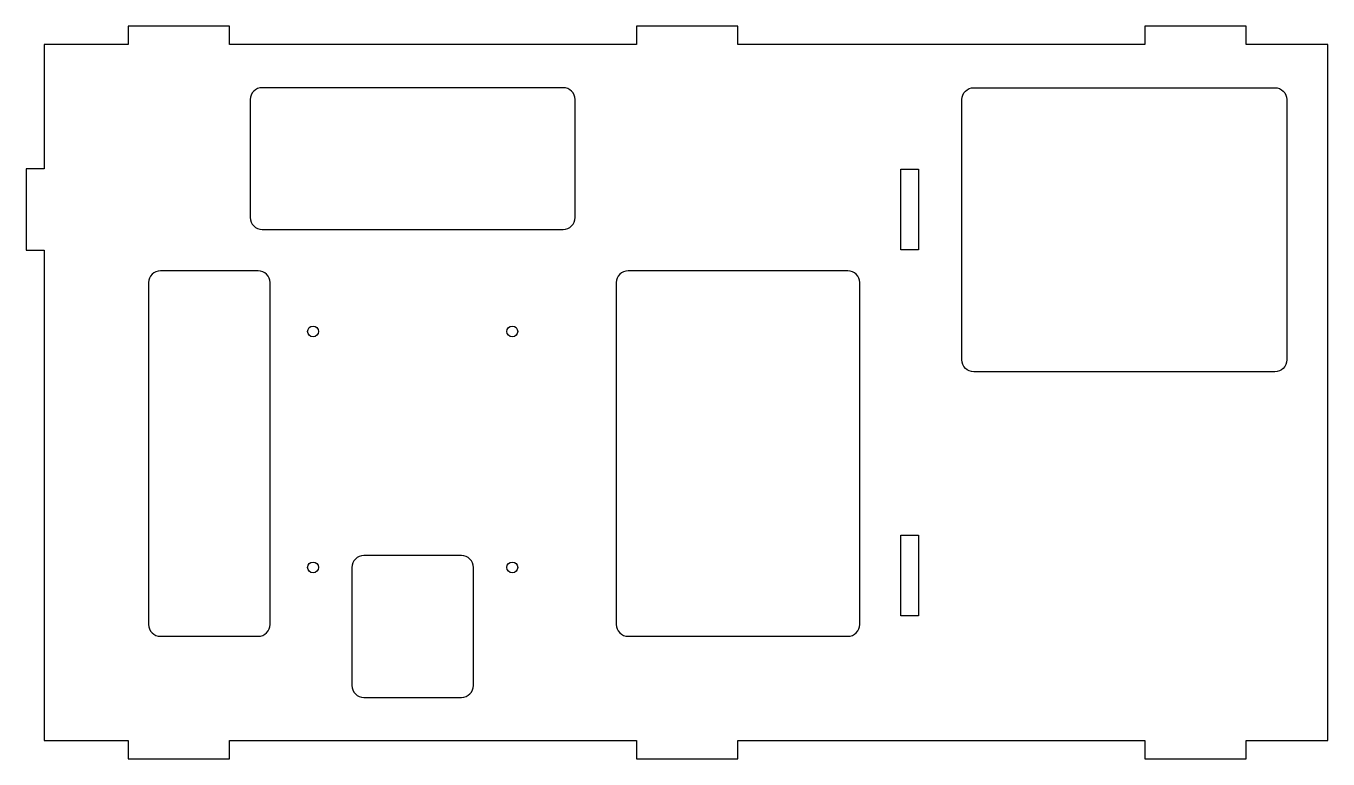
# Model space of a CAD drawing. Header units: millimetres. Extents: x -160 to 160, y -90 to 90.
import ezdxf

# ---------------------------------------------------------------- set-up
doc = ezdxf.new("R2010")
doc.units = ezdxf.units.MM
doc.layers.add('CUTOUTS', color=1, linetype='CONTINUOUS')
doc.layers.add('PERIMETER', color=5, linetype='CONTINUOUS')

msp = doc.modelspace()

# ---------------------------------------------------------------- linework, layer by layer
at = {"layer": 'CUTOUTS'}
for points in [[(-102, 74.92, 0.414214), (-104.92, 72), (-104.92, 43, 0.414214), (-102, 40.08), (-28, 40.08, 0.414214), (-25.07, 43), (-25.07, 72, 0.414214), (-28, 74.92)], [(70.08, 8), (70.08, 72, -0.414214), (73, 74.92), (147, 74.92, -0.414214), (149.93, 72), (149.93, 8, -0.414214), (147, 5.08), (73, 5.08, -0.414214)], [(-129.93, -57, 0.414214), (-127, -59.93), (-103, -59.93, 0.414214), (-100.08, -57), (-100.08, 27, 0.414214), (-103, 29.92), (-127, 29.92, 0.414214), (-129.93, 27)], [(-12, 29.92, 0.414214), (-14.92, 27), (-14.92, -57, 0.414214), (-12, -59.93), (42, -59.93, 0.414214), (44.92, -57), (44.92, 27, 0.414214), (42, 29.92)], [(-79.93, -72, 0.414214), (-77, -74.93), (-53, -74.93, 0.414214), (-50.08, -72), (-50.08, -43, 0.414214), (-53, -40.08), (-77, -40.08, 0.414214), (-79.93, -43)]]:
    msp.add_lwpolyline(points, format="xyb", close=True, dxfattribs=at)
for points in [[(55.08, 35.07), (55.08, 54.92), (59.42, 54.92), (59.42, 35.07)], [(55.08, -35.08), (59.42, -35.08), (59.42, -54.92), (55.08, -54.92)]]:
    msp.add_lwpolyline(points, close=True, dxfattribs=at)
for centre in [(-89.5, 15), (-40.5, 15), (-89.5, -43), (-40.5, -43)]:
    msp.add_circle(centre, 1.33, dxfattribs=at)
at = {"layer": 'PERIMETER'}
msp.add_lwpolyline([(160.07, 85.57), (139.97, 85.57), (139.97, 90.07), (115.02, 90.07), (115.02, 85.57), (14.97, 85.57), (14.97, 90.07), (-9.98, 90.07), (-9.98, 85.57), (-110.02, 85.57), (-110.02, 90.07), (-134.98, 90.07), (-134.98, 85.57), (-155.58, 85.57), (-155.58, 54.97), (-160.07, 54.97), (-160.07, 35.02), (-155.58, 35.02), (-155.58, -85.58), (-134.98, -85.58), (-134.98, -90.08), (-110.02, -90.08), (-110.02, -85.58), (-9.98, -85.58), (-9.98, -90.08), (14.97, -90.08), (14.97, -85.58), (115.02, -85.58), (115.02, -90.08), (139.97, -90.08), (139.97, -85.58), (160.07, -85.58)], close=True, dxfattribs=at)

doc.saveas('drawing.dxf')
